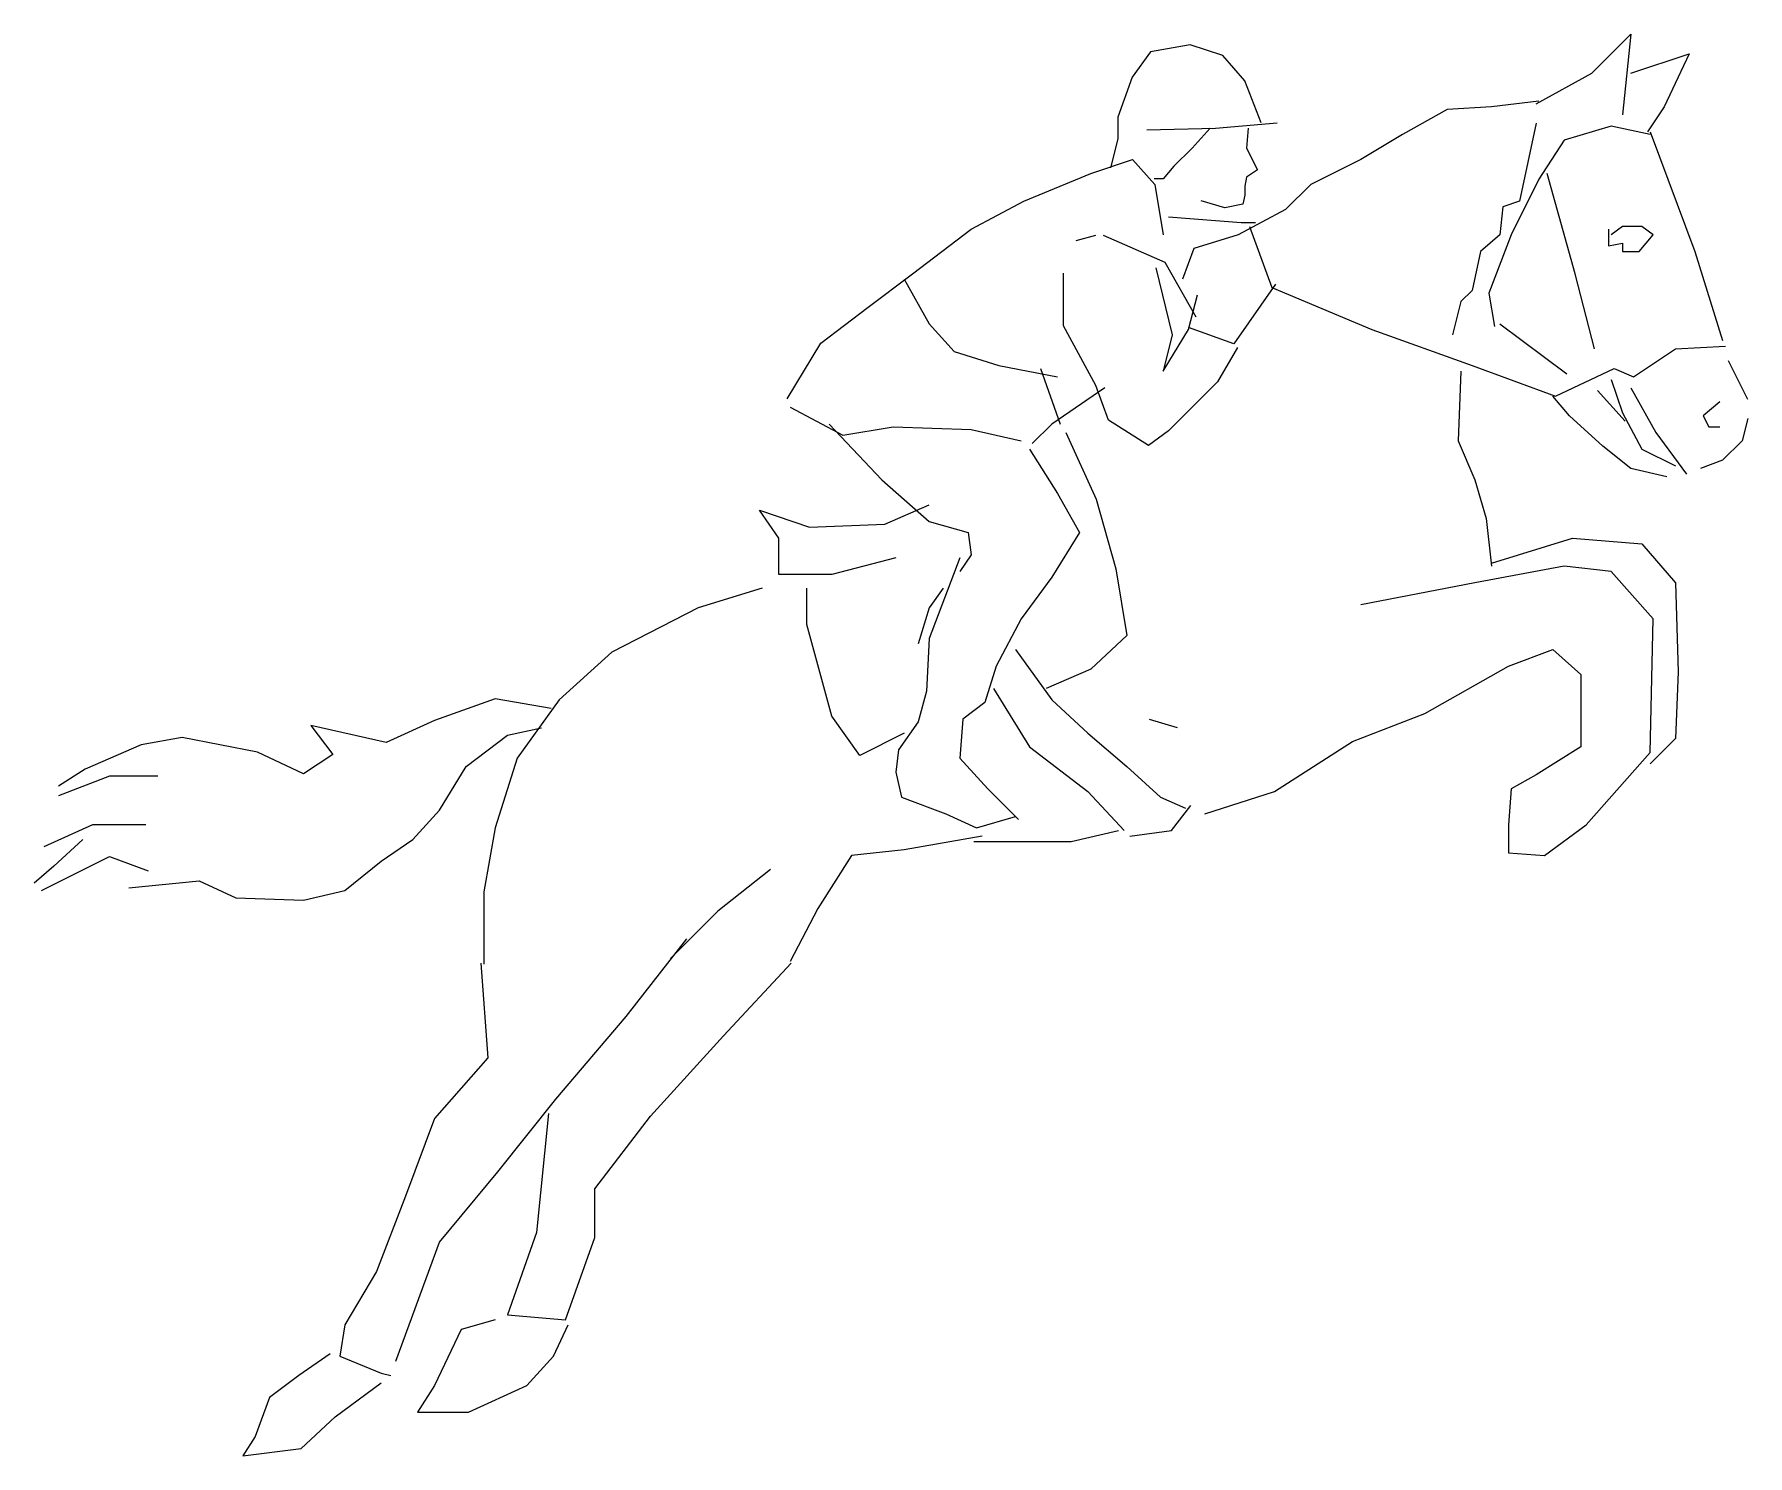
# Model space of a CAD drawing. Header units: millimetres. Extents: x -1534.43 to -1532.01, y 1789.05 to 1791.06.
import ezdxf

# ---------------------------------------------------------------- set-up
doc = ezdxf.new("R2010")
doc.units = ezdxf.units.MM
doc.header["$LTSCALE"] = 10
doc.layers.add('Humanos', color=2, linetype='Continuous')

msp = doc.modelspace()

# ---------------------------------------------------------------- linework, layer by layer
at = {"layer": 'Humanos'}
for p, q in [((-1532.2277, 1791.0066), (-1532.1724, 1791.0618)), ((-1532.1724, 1791.0618), (-1532.1843, 1790.9474)), ((-1532.8533, 1791.0368), (-1532.879, 1791.0008)), ((-1532.7967, 1791.047), (-1532.8533, 1791.0368)), ((-1532.7505, 1791.0316), (-1532.7967, 1791.047)), ((-1532.1724, 1791.0066), (-1532.0896, 1791.0342)), ((-1532.0896, 1791.0342), (-1532.1251, 1790.9592)), ((-1532.7196, 1790.9956), (-1532.7505, 1791.0316)), ((-1532.879, 1791.0008), (-1532.8995, 1790.9442)), ((-1532.6965, 1790.9365), (-1532.7196, 1790.9956)), ((-1532.3066, 1790.9632), (-1532.2277, 1791.0066)), ((-1532.3026, 1790.9671), (-1532.3697, 1790.9592)), ((-1532.8995, 1790.9442), (-1532.8995, 1790.9134)), ((-1532.7608, 1790.9288), (-1532.6734, 1790.9365)), ((-1532.4328, 1790.9553), (-1532.4959, 1790.9198)), ((-1532.3697, 1790.9592), (-1532.4328, 1790.9553)), ((-1532.3066, 1790.9356), (-1532.3302, 1790.8251)), ((-1532.1251, 1790.9592), (-1532.1488, 1790.9237)), ((-1532.8995, 1790.9134), (-1532.9098, 1790.8723)), ((-1532.8584, 1790.9263), (-1532.7608, 1790.9288)), ((-1532.7685, 1790.9288), (-1532.7942, 1790.9006)), ((-1532.7145, 1790.9288), (-1532.7171, 1790.9006)), ((-1532.4959, 1790.9198), (-1532.5551, 1790.8843)), ((-1532.2671, 1790.9119), (-1532.3026, 1790.8567)), ((-1532.2001, 1790.9316), (-1532.2671, 1790.9119)), ((-1532.1448, 1790.9198), (-1532.2001, 1790.9316)), ((-1532.1448, 1790.9237), (-1532.0817, 1790.7541)), ((-1532.7942, 1790.9006), (-1532.8199, 1790.8749)), ((-1532.7171, 1790.9006), (-1532.7017, 1790.8697)), ((-1533.0325, 1790.8251), (-1532.9378, 1790.8645)), ((-1532.9378, 1790.8645), (-1532.8786, 1790.8843)), ((-1532.8786, 1790.8843), (-1532.847, 1790.8488)), ((-1532.8199, 1790.8749), (-1532.8353, 1790.8569)), ((-1532.7017, 1790.8697), (-1532.7171, 1790.8594)), ((-1532.5551, 1790.8843), (-1532.6261, 1790.8488)), ((-1532.2513, 1790.7225), (-1532.2908, 1790.8645)), ((-1532.8353, 1790.8569), (-1532.8481, 1790.8569)), ((-1532.847, 1790.8488), (-1532.8352, 1790.7778)), ((-1532.7171, 1790.8594), (-1532.7196, 1790.8466)), ((-1532.7196, 1790.8466), (-1532.7196, 1790.8337)), ((-1532.6261, 1790.8488), (-1532.6616, 1790.8133)), ((-1532.3026, 1790.8567), (-1532.3421, 1790.7778)), ((-1533.1074, 1790.7856), (-1533.0325, 1790.8251)), ((-1532.7479, 1790.8158), (-1532.7813, 1790.826)), ((-1532.7222, 1790.8209), (-1532.7479, 1790.8158)), ((-1532.7196, 1790.8337), (-1532.7222, 1790.8209)), ((-1532.3539, 1790.8172), (-1532.3579, 1790.7778)), ((-1532.3302, 1790.8251), (-1532.3539, 1790.8172)), ((-1532.8276, 1790.8029), (-1532.7248, 1790.7952)), ((-1532.6616, 1790.8133), (-1532.7287, 1790.7778)), ((-1532.7248, 1790.7952), (-1532.7042, 1790.7952)), ((-1532.7129, 1790.7896), (-1532.6813, 1790.7028)), ((-1532.1843, 1790.7896), (-1532.2001, 1790.7778)), ((-1532.1567, 1790.7896), (-1532.1843, 1790.7896)), ((-1532.1409, 1790.7778), (-1532.1567, 1790.7896)), ((-1533.1903, 1790.7225), (-1533.1074, 1790.7856)), ((-1532.9586, 1790.7695), (-1532.9304, 1790.7772)), ((-1532.9201, 1790.7772), (-1532.8327, 1790.7387)), ((-1532.7287, 1790.7778), (-1532.7918, 1790.758)), ((-1532.3579, 1790.7778), (-1532.3855, 1790.7541)), ((-1532.3421, 1790.7778), (-1532.3736, 1790.6949)), ((-1532.204, 1790.7856), (-1532.204, 1790.762)), ((-1532.204, 1790.762), (-1532.1843, 1790.7659)), ((-1532.1843, 1790.7659), (-1532.1843, 1790.7541)), ((-1532.1606, 1790.7541), (-1532.1409, 1790.7778)), ((-1532.7918, 1790.758), (-1532.8076, 1790.7146)), ((-1532.3855, 1790.7541), (-1532.3973, 1790.6989)), ((-1532.1843, 1790.7541), (-1532.1606, 1790.7541)), ((-1532.0817, 1790.7541), (-1532.0423, 1790.6278)), ((-1533.2534, 1790.6752), (-1533.1903, 1790.7225)), ((-1532.9766, 1790.6487), (-1532.9766, 1790.7233)), ((-1532.8456, 1790.731), (-1532.8224, 1790.6359)), ((-1532.8327, 1790.7387), (-1532.789, 1790.6616)), ((-1532.2237, 1790.616), (-1532.2513, 1790.7225)), ((-1533.2021, 1790.7146), (-1533.1666, 1790.6515)), ((-1532.7993, 1790.6436), (-1532.7865, 1790.6924)), ((-1532.676, 1790.7078), (-1532.7351, 1790.623)), ((-1532.6813, 1790.7028), (-1532.5393, 1790.6436)), ((-1532.3973, 1790.6989), (-1532.4131, 1790.6831)), ((-1532.3736, 1790.6949), (-1532.3657, 1790.6476)), ((-1533.3204, 1790.6239), (-1533.2534, 1790.6752)), ((-1532.4131, 1790.6831), (-1532.4249, 1790.6357)), ((-1533.1666, 1790.6515), (-1533.1311, 1790.6121)), ((-1532.9304, 1790.5639), (-1532.9766, 1790.6487)), ((-1532.7351, 1790.623), (-1532.7993, 1790.6462)), ((-1532.3579, 1790.6515), (-1532.2632, 1790.5805)), ((-1533.3678, 1790.545), (-1533.3204, 1790.6239)), ((-1532.8353, 1790.5845), (-1532.7993, 1790.6436)), ((-1532.8224, 1790.6359), (-1532.8353, 1790.5845)), ((-1532.5393, 1790.6436), (-1532.3973, 1790.5923)), ((-1532.1093, 1790.616), (-1532.0383, 1790.62)), ((-1533.1311, 1790.6121), (-1533.068, 1790.5923)), ((-1532.7299, 1790.6179), (-1532.7582, 1790.5691)), ((-1532.1685, 1790.5766), (-1532.1093, 1790.616)), ((-1532.0343, 1790.5995), (-1532.007, 1790.5449)), ((-1533.068, 1790.5923), (-1532.9851, 1790.5766)), ((-1533.0088, 1790.5884), (-1532.9812, 1790.5095)), ((-1532.4131, 1790.5845), (-1532.417, 1790.4858)), ((-1532.3973, 1790.5923), (-1532.279, 1790.5489)), ((-1532.279, 1790.5489), (-1532.1961, 1790.5884)), ((-1532.2001, 1790.5726), (-1532.1843, 1790.5253)), ((-1532.1961, 1790.5884), (-1532.1685, 1790.5766)), ((-1532.918, 1790.5608), (-1532.993, 1790.5095)), ((-1532.9124, 1790.5151), (-1532.9304, 1790.5639)), ((-1532.7582, 1790.5691), (-1532.8276, 1790.4997)), ((-1532.2592, 1790.5213), (-1532.2829, 1790.5489)), ((-1532.2198, 1790.5568), (-1532.1803, 1790.5134)), ((-1532.1724, 1790.5608), (-1532.1369, 1790.4977)), ((-1533.3638, 1790.5332), (-1533.2889, 1790.4937)), ((-1532.1843, 1790.5253), (-1532.1567, 1790.474)), ((-1532.0462, 1790.5411), (-1532.0699, 1790.5213)), ((-1533.3086, 1790.5095), (-1533.2336, 1790.4306)), ((-1533.2889, 1790.4937), (-1533.2179, 1790.5056)), ((-1533.2179, 1790.5056), (-1533.1074, 1790.5016)), ((-1533.1074, 1790.5016), (-1533.0364, 1790.4858)), ((-1532.993, 1790.5095), (-1533.0206, 1790.4819)), ((-1532.8558, 1790.4791), (-1532.9124, 1790.5151)), ((-1532.8276, 1790.4997), (-1532.8558, 1790.4791)), ((-1532.2119, 1790.4779), (-1532.2592, 1790.5213)), ((-1532.0699, 1790.5213), (-1532.062, 1790.5056)), ((-1532.062, 1790.5056), (-1532.0462, 1790.5056)), ((-1532.0068, 1790.5174), (-1532.0146, 1790.4858)), ((-1533.0246, 1790.474), (-1532.9851, 1790.4109)), ((-1532.9733, 1790.4977), (-1532.9299, 1790.403)), ((-1532.417, 1790.4858), (-1532.3934, 1790.4306)), ((-1532.1724, 1790.4464), (-1532.2119, 1790.4779)), ((-1532.1567, 1790.474), (-1532.1093, 1790.4503)), ((-1532.1369, 1790.4977), (-1532.0935, 1790.4385)), ((-1532.0146, 1790.4858), (-1532.0423, 1790.4582)), ((-1532.0423, 1790.4582), (-1532.0738, 1790.4464)), ((-1533.2336, 1790.4306), (-1533.1666, 1790.3714)), ((-1532.3934, 1790.4306), (-1532.3776, 1790.3754)), ((-1532.1212, 1790.4345), (-1532.1724, 1790.4464)), ((-1532.9851, 1790.4109), (-1532.9536, 1790.3556)), ((-1532.9299, 1790.403), (-1532.9023, 1790.3044)), ((-1533.4072, 1790.3872), (-1533.3362, 1790.3635)), ((-1533.3796, 1790.3478), (-1533.4072, 1790.3872)), ((-1533.2297, 1790.3675), (-1533.1666, 1790.3951)), ((-1533.3362, 1790.3635), (-1533.2297, 1790.3675)), ((-1533.1666, 1790.3714), (-1533.1114, 1790.3556)), ((-1533.1114, 1790.3556), (-1533.1074, 1790.3241)), ((-1532.9536, 1790.3556), (-1532.993, 1790.2925)), ((-1532.3776, 1790.3754), (-1532.3697, 1790.3083)), ((-1533.3796, 1790.2965), (-1533.3796, 1790.3478)), ((-1532.3697, 1790.3122), (-1532.2553, 1790.3478)), ((-1532.2553, 1790.3478), (-1532.1567, 1790.3399)), ((-1532.1567, 1790.3399), (-1532.1093, 1790.2846)), ((-1533.2139, 1790.3201), (-1533.3047, 1790.2965)), ((-1533.1232, 1790.3201), (-1533.1666, 1790.2057)), ((-1533.1074, 1790.3241), (-1533.1232, 1790.3004)), ((-1532.9023, 1790.3044), (-1532.8865, 1790.2097)), ((-1532.2671, 1790.3083), (-1532.3934, 1790.2846)), ((-1532.2001, 1790.3004), (-1532.2671, 1790.3083)), ((-1533.3047, 1790.2965), (-1533.3796, 1790.2965)), ((-1532.993, 1790.2925), (-1533.0364, 1790.2333)), ((-1532.3934, 1790.2846), (-1532.5551, 1790.2531)), ((-1532.1409, 1790.2333), (-1532.2001, 1790.3004)), ((-1532.1093, 1790.2846), (-1532.1054, 1790.1584)), ((-1533.4033, 1790.2767), (-1533.494, 1790.2491)), ((-1533.3402, 1790.2255), (-1533.3402, 1790.2767)), ((-1533.1469, 1790.2767), (-1533.1666, 1790.2491)), ((-1533.494, 1790.2491), (-1533.6163, 1790.186)), ((-1533.1666, 1790.2491), (-1533.1824, 1790.1978)), ((-1533.0364, 1790.2333), (-1533.0719, 1790.1663)), ((-1532.1448, 1790.044), (-1532.1409, 1790.2333)), ((-1533.3047, 1790.0953), (-1533.3402, 1790.2255)), ((-1532.8865, 1790.2097), (-1532.9378, 1790.1623)), ((-1533.6163, 1790.186), (-1533.6913, 1790.1189)), ((-1533.1666, 1790.2057), (-1533.1705, 1790.1308)), ((-1533.0443, 1790.19), (-1532.993, 1790.1189)), ((-1532.346, 1790.1663), (-1532.2829, 1790.19)), ((-1532.2829, 1790.19), (-1532.2435, 1790.1545)), ((-1533.0719, 1790.1663), (-1533.0877, 1790.115)), ((-1532.9378, 1790.1623), (-1533.0009, 1790.1347)), ((-1532.4644, 1790.0992), (-1532.346, 1790.1663)), ((-1532.1054, 1790.1584), (-1532.1093, 1790.0637)), ((-1533.0758, 1790.1347), (-1533.0246, 1790.0519)), ((-1532.2435, 1790.1545), (-1532.2435, 1790.0519)), ((-1533.7816, 1790.1203), (-1533.8676, 1790.0893)), ((-1533.7026, 1790.1065), (-1533.7816, 1790.1203)), ((-1533.6913, 1790.1189), (-1533.7504, 1790.0361)), ((-1533.1705, 1790.1308), (-1533.1824, 1790.0874)), ((-1533.0877, 1790.115), (-1533.1192, 1790.0913)), ((-1532.993, 1790.1189), (-1532.9417, 1790.0716)), ((-1533.8676, 1790.0893), (-1533.9364, 1790.0584)), ((-1533.2652, 1790.04), (-1533.3047, 1790.0953)), ((-1533.1824, 1790.0874), (-1533.21, 1790.0479)), ((-1533.1192, 1790.0913), (-1533.1232, 1790.0361)), ((-1532.8549, 1790.0913), (-1532.8155, 1790.0795)), ((-1532.5669, 1790.0598), (-1532.4644, 1790.0992)), ((-1534.2252, 1790.0653), (-1534.2836, 1790.055)), ((-1534.1186, 1790.0446), (-1534.2252, 1790.0653)), ((-1534.0429, 1790.0825), (-1534.012, 1790.0412)), ((-1533.9364, 1790.0584), (-1534.0429, 1790.0825)), ((-1533.8229, 1790.024), (-1533.7644, 1790.0687)), ((-1533.7644, 1790.0687), (-1533.7163, 1790.079)), ((-1533.2021, 1790.0716), (-1533.2652, 1790.04)), ((-1532.9417, 1790.0716), (-1532.8865, 1790.0243)), ((-1532.1093, 1790.0637), (-1532.1448, 1790.0282)), ((-1534.2836, 1790.055), (-1534.3627, 1790.0206)), ((-1534.0533, 1790.0137), (-1534.1186, 1790.0446)), ((-1534.012, 1790.0412), (-1534.0533, 1790.0137)), ((-1533.21, 1790.0479), (-1533.2139, 1790.0164)), ((-1533.0246, 1790.0519), (-1532.9417, 1789.9888)), ((-1532.6774, 1789.9888), (-1532.5669, 1790.0598)), ((-1532.2435, 1790.0519), (-1532.3066, 1790.0124)), ((-1532.2356, 1789.9414), (-1532.1448, 1790.044)), ((-1534.3627, 1790.0206), (-1534.4005, 1789.9965)), ((-1533.8607, 1789.9621), (-1533.8229, 1790.024)), ((-1533.7504, 1790.0361), (-1533.782, 1789.9375)), ((-1533.2139, 1790.0164), (-1533.206, 1789.9809)), ((-1533.1232, 1790.0361), (-1533.0837, 1789.9927)), ((-1532.8865, 1790.0243), (-1532.8391, 1789.9809)), ((-1532.3066, 1790.0124), (-1532.3421, 1789.9927)), ((-1534.3283, 1790.0103), (-1534.4005, 1789.9828)), ((-1534.2596, 1790.0103), (-1534.3283, 1790.0103)), ((-1533.0837, 1789.9927), (-1533.0403, 1789.9493)), ((-1532.9417, 1789.9888), (-1532.8904, 1789.9335)), ((-1532.776, 1789.9572), (-1532.6774, 1789.9888)), ((-1532.3421, 1789.9927), (-1532.346, 1789.9414)), ((-1533.206, 1789.9809), (-1533.1429, 1789.9572)), ((-1532.8391, 1789.9809), (-1532.8036, 1789.9651)), ((-1532.8234, 1789.9335), (-1532.7958, 1789.969)), ((-1534.3524, 1789.9415), (-1534.4212, 1789.9105)), ((-1534.2768, 1789.9415), (-1534.3524, 1789.9415)), ((-1533.8985, 1789.9209), (-1533.8607, 1789.9621)), ((-1533.1429, 1789.9572), (-1533.0995, 1789.9375)), ((-1533.0995, 1789.9375), (-1533.0443, 1789.9533)), ((-1532.346, 1789.9414), (-1532.346, 1789.902)), ((-1532.2947, 1789.898), (-1532.2356, 1789.9414)), ((-1534.3661, 1789.9209), (-1534.4074, 1789.883)), ((-1533.9432, 1789.8899), (-1533.8985, 1789.9209)), ((-1533.782, 1789.9375), (-1533.7978, 1789.8467)), ((-1533.0916, 1789.9256), (-1533.2021, 1789.9059)), ((-1533.1035, 1789.9178), (-1532.9654, 1789.9178)), ((-1532.9654, 1789.9178), (-1532.8983, 1789.9335)), ((-1532.8825, 1789.9256), (-1532.8234, 1789.9335)), ((-1534.4246, 1789.8487), (-1534.3283, 1789.8968)), ((-1534.3283, 1789.8968), (-1534.2733, 1789.8762)), ((-1533.277, 1789.898), (-1533.3244, 1789.8231)), ((-1533.2021, 1789.9059), (-1533.277, 1789.898)), ((-1532.346, 1789.902), (-1532.2947, 1789.898)), ((-1534.4074, 1789.883), (-1534.4349, 1789.859)), ((-1533.9948, 1789.8487), (-1533.9432, 1789.8899)), ((-1533.3914, 1789.8783), (-1533.4664, 1789.8191)), ((-1534.3008, 1789.8521), (-1534.2011, 1789.8624)), ((-1534.2011, 1789.8624), (-1534.1495, 1789.8383)), ((-1534.0533, 1789.8349), (-1533.9948, 1789.8487)), ((-1533.7978, 1789.8467), (-1533.7978, 1789.7442)), ((-1534.1495, 1789.8383), (-1534.0533, 1789.8349)), ((-1533.4664, 1789.8191), (-1533.5335, 1789.7521)), ((-1533.3244, 1789.8231), (-1533.3638, 1789.7481)), ((-1533.596, 1789.6699), (-1533.51, 1789.7799)), ((-1533.8023, 1789.7455), (-1533.792, 1789.6114)), ((-1533.4584, 1789.6424), (-1533.3622, 1789.7455)), ((-1533.6957, 1789.553), (-1533.596, 1789.6699)), ((-1533.5616, 1789.5289), (-1533.4584, 1789.6424)), ((-1533.792, 1789.6114), (-1533.8676, 1789.5255)), ((-1533.7782, 1789.4498), (-1533.6957, 1789.553)), ((-1533.706, 1789.5323), (-1533.7232, 1789.3639)), ((-1533.6407, 1789.4258), (-1533.5616, 1789.5289)), ((-1533.8676, 1789.5255), (-1533.9089, 1789.4154)), ((-1533.8607, 1789.3501), (-1533.7782, 1789.4498)), ((-1533.9089, 1789.4154), (-1533.9501, 1789.3088)), ((-1533.6407, 1789.357), (-1533.6407, 1789.4258)), ((-1533.7232, 1789.3639), (-1533.7644, 1789.247)), ((-1533.6819, 1789.2401), (-1533.6407, 1789.357)), ((-1533.9226, 1789.1816), (-1533.8607, 1789.3501)), ((-1533.9501, 1789.3088), (-1533.9948, 1789.2332)), ((-1533.7816, 1789.2401), (-1533.8298, 1789.2263)), ((-1533.7644, 1789.247), (-1533.6819, 1789.2401)), ((-1533.9948, 1789.2332), (-1534.0017, 1789.1885)), ((-1533.8298, 1789.2263), (-1533.8676, 1789.1472)), ((-1533.6991, 1789.1885), (-1533.6785, 1789.2332)), ((-1534.0154, 1789.1919), (-1534.0601, 1789.161)), ((-1534.0017, 1789.1885), (-1533.9432, 1789.1644)), ((-1533.7369, 1789.1472), (-1533.6991, 1789.1885)), ((-1533.9432, 1789.1644), (-1533.9295, 1789.161)), ((-1534.0601, 1789.161), (-1534.1014, 1789.1301)), ((-1534.0086, 1789.1026), (-1533.9432, 1789.1507)), ((-1533.8676, 1789.1472), (-1533.8917, 1789.1094)), ((-1533.8195, 1789.1094), (-1533.7369, 1789.1472)), ((-1534.1014, 1789.1301), (-1534.122, 1789.075)), ((-1534.0567, 1789.0579), (-1534.0086, 1789.1026)), ((-1533.8917, 1789.1094), (-1533.8195, 1789.1094)), ((-1534.122, 1789.075), (-1534.1392, 1789.0475)), ((-1534.1392, 1789.0475), (-1534.0567, 1789.0579))]:
    msp.add_line(p, q, dxfattribs=at)

doc.saveas('drawing.dxf')
